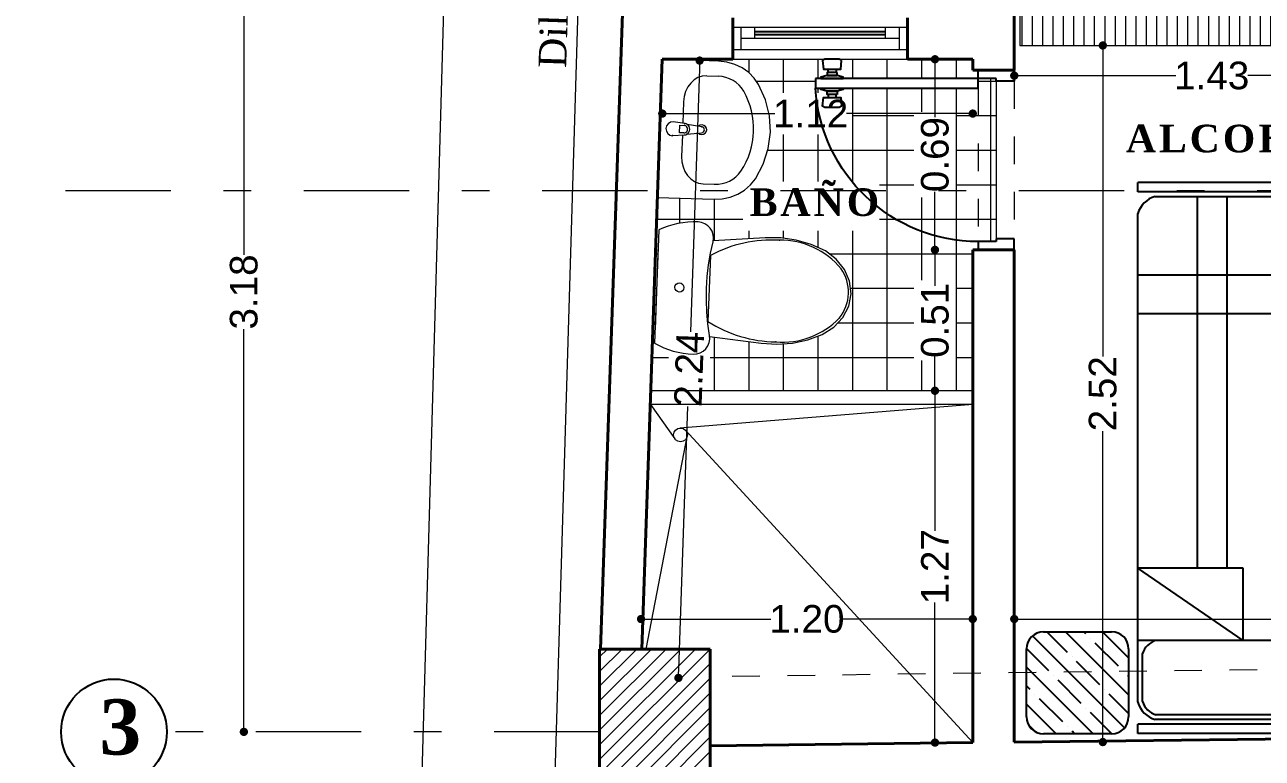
# Model space of a CAD drawing. Header units: inches. Extents: x 2908 to 3459, y -3172 to -55.
# Drawn here: x 3277.314 to 3281.791, y -187.998 to -185.343 of the extents above; entities that cross this region are included whole.
import ezdxf

# ---------------------------------------------------------------- set-up
doc = ezdxf.new("R2010")
doc.units = ezdxf.units.IN
doc.header["$MEASUREMENT"] = 0
doc.linetypes.add('ACAD_ISO03W100', pattern=[30, 12, -18])
doc.linetypes.add('DASHDOT', pattern=[25.4, 12.7, -6.35, 0, -6.35])
for name, color, linetype, lineweight in [('Capa2', 1, 'Continuous', 25), ('COTA', 1, 'Continuous', 9), ('Cotas', 8, 'Continuous', 18), ('E-EJES', 1, 'DASHDOT', 5), ('Estructura', 1, 'Continuous', 40), ('Interior - Furniture _Pen_No__75', 250, 'Continuous', 20), ('linea de linderos', 3, 'Continuous', 30), ('LINEAS DE PROYECCIÒN', 74, 'ACAD_ISO03W100', 18), ('linmesa de proyecciones', 95, 'ACAD_ISO03W100', 5), ('MARCOS VENTANAS', 147, 'Continuous', 18), ('muebles madera', 44, 'Continuous', 18), ('muros 2', 5, 'Continuous', 40), ('muros bajitos', 4, 'Continuous', 15), ('PISO', 33, 'Continuous', 18)]:
    doc.layers.add(name, color=color, linetype=linetype, lineweight=lineweight)
for name, color, linetype in [('MUE', 124, 'Continuous'), ('TEXTO', 4, 'Continuous'), ('VIDRIOS', 130, 'Continuous')]:
    doc.layers.add(name, color=color, linetype=linetype)
doc.styles.add('Arial new', font='arial.ttf')
doc.styles.add('CONSTRUCTORA', font='times.ttf', dxfattribs={"height": 0.3})
doc.dimstyles.new('GUS', dxfattribs={"dimtxt": 0.1, "dimasz": 0.03, "dimexe": 0.05, "dimexo": 0.05, "dimgap": 0.005, "dimtad": 0, "dimzin": 1, "dimdsep": 46, "dimtxsty": 'Arial new', "dimblk": 'DOT', "dimcen": 0.01, "dimse1": 1, "dimse2": 1, "dimclrd": 1, "dimclre": 252, "dimclrt": 1, "dimaunit": 1, "dimadec": 0, "dimazin": 2, "dimtfac": 1, "dimtmove": 0, "dimatfit": 2, "dimldrblk": 'ARCHTICK', "dimfxl": 1, "dimlwd": -1, "dimlwe": -1, "dimarcsym": 1})

# ---------------------------------------------------------------- blocks, each defined once
blk = doc.blocks.new('_Dot')
at = {"color": 0, "linetype": 'ByBlock', "lineweight": -2}
blk.add_line((-0.5, 0), (-1, 0), dxfattribs=at)
at = {"color": 0, "linetype": 'ByBlock', "const_width": 0.5}
blk.add_lwpolyline([(-0.25, 0, 1), (0.25, 0, 1)], format="xyb", close=True, dxfattribs=at)
blk = doc.blocks.new('*D4509')
at = {"layer": 'COTA', "color": 1, "linetype": 'Continuous', "transparency": 16777216}
for p, q in [((3278.9373, -181.4933), (3278.8485, -184.6391)), ((3278.752, -188.054), (3278.8409, -184.9083))]:
    blk.add_line(p, q, dxfattribs=at)
at = {"layer": 'Defpoints', "color": 0, "transparency": 16777216}
for p in [(3278.9382, -181.4634), (3279.5802, -181.4815, -1.031), (3279.3932, -188.1022, -1.031)]:
    blk.add_point(p, dxfattribs=at)
at = {"layer": 'COTA', "color": 1, "transparency": 16777216, "xscale": 0.03, "yscale": 0.03, "zscale": 0.03}
for p, rotation in [((3278.9382, -181.4634), 88.38233466526347), ((3278.7512, -188.084), 268.3823346652634)]:
    blk.add_blockref('_Dot', p, dxfattribs=dict(at, rotation=rotation))
at = {"layer": 'COTA', "color": 1, "transparency": 16777216, "insert": (3278.8447, -184.7737), "char_height": 0.1, "attachment_point": 5, "rotation": 88.3823, "style": 'Arial new'}
blk.add_mtext('6.62', dxfattribs=at)
blk = doc.blocks.new('_ArchTick')
at = {"color": 0, "linetype": 'ByBlock', "const_width": 0.15}
blk.add_lwpolyline([(-0.5, -0.5), (0.5, 0.5)], dxfattribs=at)
blk = doc.blocks.new('cama doble 2')
at = {"layer": 'MUE', "linetype": 'Continuous'}
for p, q in [((2176.1794, 1640.8484), (2176.2863, 1640.9553)), ((2176.1794, 1640.7141), (2176.4206, 1640.9553)), ((2176.1868, 1640.923), (2176.2117, 1640.9479)), ((2176.2007, 1640.601), (2176.5337, 1640.934)), ((2176.241, 1640.9553), (2176.4872, 1640.9553)), ((2176.3401, 1640.9419), (2176.3534, 1640.9553)), ((2176.4072, 1640.8747), (2176.4878, 1640.9553)), ((2176.1794, 1640.6475), (2176.1794, 1640.8937)), ((2176.2225, 1640.8244), (2176.3065, 1640.9083)), ((2176.3233, 1640.9251), (2176.3233, 1640.9251)), ((2176.5488, 1640.8937), (2176.5488, 1640.6475)), ((2176.2897, 1640.7572), (2176.3737, 1640.8412)), ((2176.3905, 1640.8579), (2176.3905, 1640.8579)), ((2176.4744, 1640.8076), (2176.5488, 1640.8819)), ((2176.2057, 1640.8076), (2176.2057, 1640.8076)), ((2176.32, 1640.5859), (2176.5488, 1640.8147)), ((2176.1794, 1640.7813), (2176.1889, 1640.7908)), ((2176.3569, 1640.69), (2176.4408, 1640.774)), ((2176.4576, 1640.7908), (2176.4576, 1640.7908)), ((2176.1794, 1640.6469), (2176.2561, 1640.7236)), ((2176.2729, 1640.7404), (2176.2729, 1640.7404)), ((2176.424, 1640.6228), (2176.508, 1640.7068)), ((2176.5248, 1640.7236), (2176.5248, 1640.7236)), ((2176.5416, 1640.7404), (2176.5488, 1640.7476)), ((2176.3401, 1640.6732), (2176.3401, 1640.6732)), ((2176.4543, 1640.5859), (2176.5488, 1640.6804)), ((2176.2528, 1640.5859), (2176.3233, 1640.6564)), ((2176.4872, 1640.5859), (2176.241, 1640.5859)), ((2176.3871, 1640.5859), (2176.3905, 1640.5892)), ((2176.4072, 1640.606), (2176.4072, 1640.606)), ((2176.1805, 1639.7864), (2176.1805, 1640.5528)), ((2176.1805, 1640.5528), (2176.2145, 1640.5528)), ((2176.2145, 1639.7864), (2176.2145, 1640.5528)), ((2176.2937, 1640.5528), (2176.7789, 1640.5528)), ((2176.2962, 1640.5358), (2176.4698, 1640.5358)), ((2176.5168, 1640.1718), (2176.5168, 1640.5528)), ((2176.5168, 1640.1718), (2176.7789, 1640.5528)), ((2176.7789, 1640.1718), (2176.7789, 1640.5528)), ((2176.7789, 1640.5528), (2178.0623, 1640.5528)), ((2177.6999, 1639.93), (2177.6999, 1640.5528)), ((2177.8405, 1640.5528), (2177.8405, 1639.0297)), ((2178.1414, 1639.7864), (2178.1414, 1640.5528)), ((2178.1414, 1640.5528), (2178.1755, 1640.5528)), ((2178.1755, 1639.7864), (2178.1755, 1640.5528)), ((2176.2316, 1639.8495), (2176.2316, 1640.4897)), ((2176.2486, 1639.8519), (2176.2486, 1640.4873)), ((2178.1244, 1640.4897), (2178.1244, 1639.8495)), ((2176.7789, 1640.3364), (2178.1244, 1640.3364)), ((2176.7789, 1640.2291), (2178.1244, 1640.2291)), ((2176.5168, 1639.4107), (2176.5168, 1640.1718)), ((2176.5168, 1640.1718), (2176.7789, 1640.1718)), ((2177.5669, 1640.0616), (2177.4483, 1639.9613)), ((2177.7379, 1639.8828), (2177.5961, 1640.0588)), ((2177.4457, 1639.9326), (2177.5451, 1639.8116)), ((2177.4934, 1639.7596), (2177.6036, 1639.8704)), ((2177.6336, 1639.8694), (2177.7679, 1639.7151)), ((2177.6871, 1639.8079), (2177.7361, 1639.8552)), ((2176.2316, 1639.8495), (2176.2316, 1639.0928)), ((2177.6999, 1639.7933), (2177.6999, 1639.8202)), ((2178.1244, 1639.8495), (2178.1244, 1639.0928)), ((2176.1805, 1639.7961), (2176.1805, 1639.0297)), ((2176.2145, 1639.7961), (2176.2145, 1639.0297)), ((2176.2962, 1639.8035), (2176.5168, 1639.8035)), ((2176.2962, 1639.7791), (2176.5168, 1639.7791)), ((2178.1414, 1639.7961), (2178.1414, 1639.0297)), ((2178.1755, 1639.7961), (2178.1755, 1639.0297)), ((2176.2486, 1639.7306), (2176.2486, 1639.0952)), ((2177.6266, 1639.5781), (2177.4925, 1639.7316)), ((2177.7669, 1639.6871), (2177.6565, 1639.5771)), ((2177.6999, 1639.0297), (2177.6999, 1639.6203)), ((2176.5168, 1639.4107), (2176.5168, 1639.0297)), ((2176.5168, 1639.4107), (2176.7789, 1639.0297)), ((2176.7789, 1639.4107), (2176.5168, 1639.4107)), ((2176.7789, 1639.0297), (2176.7789, 1639.4107)), ((2176.1805, 1639.0297), (2176.2145, 1639.0297)), ((2176.2937, 1639.0297), (2176.7789, 1639.0297)), ((2176.2962, 1639.0467), (2176.4698, 1639.0467)), ((2178.0623, 1639.0297), (2176.7789, 1639.0297)), ((2178.1414, 1639.0297), (2178.1755, 1639.0297)), ((2176.198, 1638.9781), (2176.5311, 1638.645)), ((2176.4846, 1638.9932), (2176.2384, 1638.9932)), ((2176.2502, 1638.9932), (2176.3207, 1638.9227)), ((2176.3174, 1638.9932), (2176.5462, 1638.7643)), ((2176.3845, 1638.9932), (2176.3878, 1638.9898)), ((2176.4046, 1638.973), (2176.4046, 1638.973)), ((2176.4517, 1638.9932), (2176.5462, 1638.8987)), ((2176.1768, 1638.9322), (2176.2535, 1638.8555)), ((2176.1768, 1638.9316), (2176.1768, 1638.6854)), ((2176.4214, 1638.9562), (2176.5054, 1638.8723)), ((2176.5462, 1638.6854), (2176.5462, 1638.9316)), ((2176.3375, 1638.9059), (2176.3375, 1638.9059)), ((2176.3543, 1638.8891), (2176.4382, 1638.8051)), ((2176.1768, 1638.865), (2176.418, 1638.6238)), ((2176.2703, 1638.8387), (2176.2703, 1638.8387)), ((2176.5222, 1638.8555), (2176.5222, 1638.8555)), ((2176.539, 1638.8387), (2176.5462, 1638.8315)), ((2176.1768, 1638.7978), (2176.1863, 1638.7883)), ((2176.2871, 1638.8219), (2176.3711, 1638.7379)), ((2176.455, 1638.7883), (2176.455, 1638.7883)), ((2176.2031, 1638.7715), (2176.2031, 1638.7715)), ((2176.2199, 1638.7547), (2176.3039, 1638.6708)), ((2176.4718, 1638.7715), (2176.5462, 1638.6972)), ((2176.1768, 1638.7307), (2176.2837, 1638.6238)), ((2176.3878, 1638.7211), (2176.3878, 1638.7211)), ((2176.4046, 1638.7043), (2176.4852, 1638.6238)), ((2176.1842, 1638.6561), (2176.2091, 1638.6312)), ((2176.3207, 1638.654), (2176.3207, 1638.654)), ((2176.2384, 1638.6238), (2176.4846, 1638.6238)), ((2176.3375, 1638.6372), (2176.3508, 1638.6238))]:
    blk.add_line(p, q, dxfattribs=at)
for centre, radius, start, end in [((2176.241, 1640.8937), 0.0616, 90, 180), ((2176.4872, 1640.8937), 0.0616, 0, 90), ((2176.241, 1640.6475), 0.0616, 180, 270), ((2176.4872, 1640.6475), 0.0616, 270, 0), ((2176.3189, 1640.4659), 0.0905, 106.1829, 164.7282), ((2176.3189, 1640.4659), 0.0735, 107.9748, 163.0386), ((2176.4472, 1640.4659), 0.0735, 16.9614, 72.0252), ((2178.0371, 1640.4659), 0.0905, 15.2718, 73.8171), ((2177.5801, 1640.0459), 0.0205, 38.8549, 130.1973), ((2177.4615, 1639.9457), 0.0205, 130.1973, 219.4123), ((2177.6181, 1639.8559), 0.0205, 41.035, 135.1474), ((2177.7219, 1639.8699), 0.0205, 313.9266, 38.8549), ((2176.3189, 1639.8733), 0.0905, 195.2718, 245.0784), ((2176.3189, 1639.8733), 0.0735, 196.9614, 252.0252), ((2176.3189, 1639.7092), 0.0905, 114.9216, 164.7282), ((2176.3189, 1639.7092), 0.0735, 107.9748, 163.0386), ((2177.5079, 1639.7451), 0.0205, 135.1474, 221.1348), ((2177.7524, 1639.7016), 0.0205, 314.9177, 41.035), ((2177.642, 1639.5916), 0.0205, 221.1348, 314.9177), ((2176.3189, 1639.1166), 0.0905, 195.2718, 253.8171), ((2176.3189, 1639.1166), 0.0735, 196.9614, 252.0252), ((2176.4472, 1639.1166), 0.0735, 287.9748, 343.0386), ((2178.0371, 1639.1166), 0.0905, 286.1829, 344.7282), ((2176.2384, 1638.9316), 0.0616, 90, 180), ((2176.4846, 1638.9316), 0.0616, 0, 90), ((2176.2384, 1638.6854), 0.0616, 180, 270), ((2176.4846, 1638.6854), 0.0616, 270, 0)]:
    blk.add_arc(centre, radius, start, end, dxfattribs=at)
blk = doc.blocks.new('puerta baño')
at = {"layer": 'linmesa de proyecciones', "color": 3, "ltscale": 0.001}
for p, q in [((2041.4205, 1040.6659), (2041.9755, 1040.6659)), ((2041.3955, 1040.5359), (2041.9655, 1040.5359))]:
    blk.add_line(p, q, dxfattribs=at)
at = {"layer": 'MUE', "color": 3}
for p, q in [((2041.3855, 1040.6659), (2041.3855, 1041.2548)), ((2041.3855, 1041.2548), (2041.4205, 1041.2548)), ((2041.4205, 1041.2548), (2041.4205, 1040.6659)), ((2041.3855, 1040.6659), (2041.3555, 1040.6659)), ((2041.4205, 1040.6659), (2041.3855, 1040.6659)), ((2041.3855, 1040.6009), (2041.3855, 1040.6659)), ((2041.3855, 1040.6009), (2041.3855, 1040.6359)), ((2041.9755, 1040.6659), (2042.0055, 1040.6659)), ((2041.9755, 1040.6009), (2041.9755, 1040.6659)), ((2041.3955, 1040.6009), (2041.3855, 1040.6009)), ((2041.3955, 1040.6009), (2041.3855, 1040.6009)), ((2041.3955, 1040.5359), (2041.3955, 1040.6009)), ((2041.9655, 1040.5359), (2041.9655, 1040.6009)), ((2041.9655, 1040.6009), (2041.9755, 1040.6009)), ((2041.3555, 1040.5359), (2041.3955, 1040.5359)), ((2042.0055, 1040.5359), (2041.9655, 1040.5359))]:
    blk.add_line(p, q, dxfattribs=at)
for points in [[(2041.3204, 1041.1606), (2041.3157, 1041.1687), (2041.3157, 1041.221), (2041.3204, 1041.2291), (2041.3517, 1041.2263), (2041.3517, 1041.1634), (2041.3204, 1041.1606)], [(2041.3517, 1041.1803), (2041.3633, 1041.1803), (2041.3633, 1041.2094), (2041.3517, 1041.2094)], [(2041.3633, 1041.1768), (2041.3633, 1041.2129), (2041.3749, 1041.2129), (2041.3749, 1041.1768), (2041.3633, 1041.1768)], [(2041.3855, 1041.1543), (2041.3809, 1041.1543), (2041.3749, 1041.1768), (2041.3749, 1041.2129), (2041.3809, 1041.2353), (2041.3855, 1041.2353), (2041.3855, 1041.1543)], [(2041.4205, 1041.1543), (2041.4251, 1041.1543), (2041.4311, 1041.1768), (2041.4311, 1041.2129), (2041.4251, 1041.2353), (2041.4205, 1041.2353), (2041.4205, 1041.1543)], [(2041.4427, 1041.1768), (2041.4427, 1041.2129), (2041.4311, 1041.2129), (2041.4311, 1041.1768), (2041.4427, 1041.1768)], [(2041.4543, 1041.1803), (2041.4427, 1041.1803), (2041.4427, 1041.2094), (2041.4543, 1041.2094)], [(2041.4856, 1041.1606), (2041.4903, 1041.1687), (2041.4903, 1041.221), (2041.4856, 1041.2291), (2041.4543, 1041.2263), (2041.4543, 1041.1634), (2041.4856, 1041.1606)]]:
    blk.add_lwpolyline(points, dxfattribs=at)
blk.add_arc((2041.3855, 1040.6659), 0.59, 0, 86.5991, dxfattribs=at)
at = {"layer": 'PISO', "color": 31}
blk.add_line((2041.3955, 1040.6009), (2041.9655, 1040.6009), dxfattribs=at)
blk = doc.blocks.new('*D4525')
at = {"layer": 'COTA', "color": 1, "linetype": 'Continuous', "transparency": 16777216}
for p, q in [((3280.6066, -186.1878), (3280.6066, -186.2877)), ((3280.6066, -186.638), (3280.6066, -186.5381))]:
    blk.add_line(p, q, dxfattribs=at)
at = {"layer": 'Defpoints', "color": 0, "transparency": 16777216}
for p in [(3280.6066, -186.1578), (3280.7434, -186.1578), (3280.7434, -186.668)]:
    blk.add_point(p, dxfattribs=at)
at = {"layer": 'COTA', "color": 1, "transparency": 16777216, "xscale": 0.03, "yscale": 0.03, "zscale": 0.03}
for p, rotation in [((3280.6066, -186.1578), 90), ((3280.6066, -186.668), 270)]:
    blk.add_blockref('_Dot', p, dxfattribs=dict(at, rotation=rotation))
at = {"layer": 'COTA', "color": 1, "transparency": 16777216, "insert": (3280.6066, -186.4129), "char_height": 0.1, "attachment_point": 5, "rotation": 90, "style": 'Arial new'}
blk.add_mtext('0.51', dxfattribs=at)
blk = doc.blocks.new('*D4536')
at = {"layer": 'COTA', "color": 1, "linetype": 'Continuous', "transparency": 16777216}
for p, q in [((3281.2138, -185.4481), (3281.2138, -186.5436)), ((3281.2138, -187.9095), (3281.2138, -186.814))]:
    blk.add_line(p, q, dxfattribs=at)
at = {"layer": 'Defpoints', "color": 0, "transparency": 16777216}
for p in [(3280.8934, -185.4181), (3281.2138, -185.4181), (3280.8934, -187.9395)]:
    blk.add_point(p, dxfattribs=at)
at = {"layer": 'COTA', "color": 1, "transparency": 16777216, "xscale": 0.03, "yscale": 0.03, "zscale": 0.03}
for p, rotation in [((3281.2138, -185.4181), 90), ((3281.2138, -187.9395), 270)]:
    blk.add_blockref('_Dot', p, dxfattribs=dict(at, rotation=rotation))
at = {"layer": 'COTA', "color": 1, "transparency": 16777216, "insert": (3281.2138, -186.6788), "char_height": 0.1, "attachment_point": 5, "rotation": 90, "style": 'Arial new'}
blk.add_mtext('2.52', dxfattribs=at)
blk = doc.blocks.new('LAVAMANOS PLANTA 2')
at = {"layer": 'Interior - Furniture _Pen_No__75', "color": 102, "linetype": 'Continuous'}
for p, q in [((2182.2038, 1651.3478), (2182.2038, 1651.1441)), ((2182.7038, 1651.3478), (2182.2038, 1651.3478)), ((2182.7038, 1651.1441), (2182.7038, 1651.3478)), ((2182.4288, 1651.3007), (2182.4328, 1651.2587)), ((2182.4402, 1651.2609), (2182.4402, 1651.2758)), ((2182.4402, 1651.2758), (2182.4674, 1651.2758)), ((2182.4674, 1651.2758), (2182.4674, 1651.2609)), ((2182.4748, 1651.2587), (2182.4788, 1651.3007)), ((2182.4322, 1651.2657), (2182.3548, 1651.2657)), ((2182.4361, 1651.2492), (2182.4427, 1651.1963)), ((2182.4649, 1651.1963), (2182.4716, 1651.2492)), ((2182.5529, 1651.2657), (2182.4755, 1651.2657)), ((2182.2582, 1651.1848), (2182.2582, 1651.1441)), ((2182.6495, 1651.1848), (2182.6495, 1651.1441)), ((2182.2038, 1651.1441), (2182.2062, 1651.1141)), ((2182.7014, 1651.1141), (2182.7038, 1651.1441)), ((2182.2062, 1651.1141), (2182.2134, 1651.0851)), ((2182.6943, 1651.0851), (2182.7014, 1651.1141)), ((2182.2134, 1651.0851), (2182.2251, 1651.058)), ((2182.2251, 1651.058), (2182.2409, 1651.0336)), ((2182.6668, 1651.0336), (2182.6826, 1651.058)), ((2182.6826, 1651.058), (2182.6943, 1651.0851)), ((2182.2409, 1651.0336), (2182.2604, 1651.0128)), ((2182.2604, 1651.0128), (2182.2829, 1650.9961)), ((2182.6248, 1650.9961), (2182.6473, 1651.0128)), ((2182.6473, 1651.0128), (2182.6668, 1651.0336)), ((2182.2829, 1650.9961), (2182.3372, 1650.9695)), ((2182.3372, 1650.9695), (2182.3947, 1650.9532)), ((2182.513, 1650.9532), (2182.5705, 1650.9695)), ((2182.5705, 1650.9695), (2182.6248, 1650.9961)), ((2182.3947, 1650.9532), (2182.4538, 1650.9478)), ((2182.4538, 1650.9478), (2182.513, 1650.9532))]:
    blk.add_line(p, q, dxfattribs=at)
for centre, major_axis, ratio, start_param, end_param in [((2182.4538, 1651.3007), (-0.0177, 0.0177), 1, 3.926991, 7.068583), ((2182.3549, 1651.1848), (-0.0967, 0), 0.835889, -1.570796, 0), ((2182.4538, 1651.2606), (0.0149, 0.0149), 1, 2.446421, 2.928157), ((2182.4538, 1651.2606), (0.0149, 0.0149), 1, 2.928157, 4.925825), ((2182.4538, 1651.2609), (-0.00962, 0.00962), 1, 0.785398, 3.926991), ((2182.4538, 1651.2606), (-0.0149, 0.0149), 1, 3.355029, 3.836764), ((2182.5527, 1651.1848), (0.0967, 0), 0.835889, 0, 1.570796), ((2182.4538, 1651.1959), (0.0124, 0.0124), 1, 7.869913, 12.550439), ((2182.4538, 1651.1977), (0.00791, 0.00791), 1, 2.480792, 5.373189), ((2182.3548, 1651.1441), (0, 0.1077), 0.896739, 1.570796, 2.644618), ((2182.5529, 1651.1441), (0, 0.1077), 0.896739, 3.638567, 4.712389), ((2182.4538, 1651.3478), (0, 0.3394), 0.896739, 2.644618, 3.638567)]:
    blk.add_ellipse(centre, major_axis=major_axis, ratio=ratio, start_param=start_param, end_param=end_param, dxfattribs=at)
for p in [(2182.4288, 1651.3007), (2182.4361, 1651.2492), (2182.4748, 1651.2587), (2182.4649, 1651.1963)]:
    blk.add_point(p, dxfattribs=at)
blk = doc.blocks.new('SANITARIO PLANTA 2')
at = {"layer": 'Interior - Furniture _Pen_No__75', "color": 102, "linetype": 'Continuous'}
for p, q in [((2181.7574, 1651.3327), (2181.7512, 1651.3172)), ((2181.7645, 1651.3478), (2181.7574, 1651.3327)), ((2182.138, 1651.3478), (2181.7645, 1651.3478)), ((2182.0922, 1651.3478), (2181.8103, 1651.3478)), ((2182.1451, 1651.3327), (2182.138, 1651.3478)), ((2182.1513, 1651.3172), (2182.1451, 1651.3327)), ((2181.7415, 1651.2853), (2181.7381, 1651.269)), ((2181.7459, 1651.3014), (2181.7415, 1651.2853)), ((2181.7512, 1651.3172), (2181.7459, 1651.3014)), ((2182.1566, 1651.3014), (2182.1513, 1651.3172)), ((2182.161, 1651.2853), (2182.1566, 1651.3014)), ((2182.1644, 1651.269), (2182.161, 1651.2853)), ((2181.7357, 1651.2525), (2181.7342, 1651.2359)), ((2181.7381, 1651.269), (2181.7357, 1651.2525)), ((2182.1668, 1651.2525), (2182.1644, 1651.269)), ((2182.1683, 1651.2359), (2182.1668, 1651.2525)), ((2181.7342, 1651.2359), (2181.7337, 1651.2193)), ((2181.7337, 1651.2193), (2181.735, 1651.2077)), ((2181.735, 1651.2077), (2181.7388, 1651.1968)), ((2182.1637, 1651.1968), (2182.1675, 1651.2077)), ((2182.1675, 1651.2077), (2182.1687, 1651.2193)), ((2182.1687, 1651.2193), (2182.1683, 1651.2359)), ((2181.7388, 1651.1968), (2181.7449, 1651.1869)), ((2181.7449, 1651.1869), (2181.753, 1651.1786)), ((2181.753, 1651.1786), (2181.7628, 1651.1723)), ((2181.7628, 1651.1723), (2181.7737, 1651.1683)), ((2181.7737, 1651.1683), (2181.7852, 1651.1668)), ((2181.7936, 1651.1675), (2181.7779, 1650.9974)), ((2181.7852, 1651.1668), (2181.7967, 1651.1678)), ((2181.7967, 1651.1678), (2181.835, 1651.1746)), ((2181.835, 1651.1746), (2181.8736, 1651.1794)), ((2181.9512, 1651.1747), (2181.8423, 1651.1747)), ((2181.8736, 1651.1794), (2181.9124, 1651.1824)), ((2181.9124, 1651.1824), (2181.9512, 1651.1833)), ((2181.9512, 1651.1833), (2181.9901, 1651.1824)), ((2182.0602, 1651.1747), (2181.9512, 1651.1747)), ((2181.9901, 1651.1824), (2182.0289, 1651.1794)), ((2182.0289, 1651.1794), (2182.0675, 1651.1746)), ((2182.0675, 1651.1746), (2182.1057, 1651.1678)), ((2182.1057, 1651.1678), (2182.1173, 1651.1668)), ((2182.1246, 1650.9974), (2182.1089, 1651.1675)), ((2182.1173, 1651.1668), (2182.1288, 1651.1683)), ((2182.1288, 1651.1683), (2182.1397, 1651.1723)), ((2182.1397, 1651.1723), (2182.1494, 1651.1786)), ((2182.1494, 1651.1786), (2182.1576, 1651.1869)), ((2182.1576, 1651.1869), (2182.1637, 1651.1968)), ((2181.7779, 1650.9974), (2181.7763, 1650.9457)), ((2182.1262, 1650.9457), (2182.1246, 1650.9974)), ((2181.7763, 1650.9457), (2181.7818, 1650.8943)), ((2182.1207, 1650.8943), (2182.1262, 1650.9457)), ((2181.7818, 1650.8943), (2181.7942, 1650.8446)), ((2182.1083, 1650.8446), (2182.1207, 1650.8943)), ((2181.7942, 1650.8446), (2181.8132, 1650.7976)), ((2182.0892, 1650.7976), (2182.1083, 1650.8446)), ((2181.8132, 1650.7976), (2181.8388, 1650.7605)), ((2182.0636, 1650.7605), (2182.0892, 1650.7976)), ((2181.8388, 1650.7605), (2181.8719, 1650.7319)), ((2182.0306, 1650.7319), (2182.0636, 1650.7605)), ((2181.8719, 1650.7319), (2181.9102, 1650.714)), ((2181.9102, 1650.714), (2181.9512, 1650.7078)), ((2181.9512, 1650.7164), (2181.9512, 1650.7164)), ((2181.9512, 1650.7078), (2181.9923, 1650.714)), ((2181.9923, 1650.714), (2182.0306, 1650.7319)), ((2182.0323, 1650.7432), (2182.0323, 1650.7432))]:
    blk.add_line(p, q, dxfattribs=at)
for centre, major_axis, start_param, end_param in [((2181.9512, 1651.2728), (-0.0106, 0.0106), 3.926991, 10.210176), ((2182.2093, 1650.9598), (0.3008, 0.3008), 1.826518, 2.379825), ((2181.6931, 1650.9598), (0.3008, 0.3008), 5.474157, 6.027464), ((2182.0407, 1650.9355), (0.1817, 0.1817), 2.300429, 3.201361), ((2181.8618, 1650.9355), (0.1817, 0.1817), 4.65262, 5.553553), ((2181.9521, 1650.855), (-0.098, 0.098), 1.723987, 2.350337), ((2181.9504, 1650.855), (-0.098, 0.098), 2.362052, 2.988402)]:
    blk.add_ellipse(centre, major_axis=major_axis, ratio=1, start_param=start_param, end_param=end_param, dxfattribs=at)
for p in [(2182.0602, 1651.1747), (2181.7842, 1650.9498), (2182.1183, 1650.9498), (2181.8702, 1650.7432)]:
    blk.add_point(p, dxfattribs=at)
blk = doc.blocks.new('*D4590')
at = {"layer": 'COTA', "color": 1, "linetype": 'Continuous', "transparency": 16777216}
for p, q in [((3280.6066, -186.698), (3280.6066, -187.1745)), ((3280.6066, -187.9113), (3280.6066, -187.4348))]:
    blk.add_line(p, q, dxfattribs=at)
at = {"layer": 'Defpoints', "color": 0, "transparency": 16777216}
for p in [(3280.6066, -186.668), (3280.7434, -186.668), (3280.7434, -187.9413)]:
    blk.add_point(p, dxfattribs=at)
at = {"layer": 'COTA', "color": 1, "transparency": 16777216, "xscale": 0.03, "yscale": 0.03, "zscale": 0.03}
for p, rotation in [((3280.6066, -186.668), 90), ((3280.6066, -187.9413), 270)]:
    blk.add_blockref('_Dot', p, dxfattribs=dict(at, rotation=rotation))
at = {"layer": 'COTA', "color": 1, "transparency": 16777216, "insert": (3280.6066, -187.3047), "char_height": 0.1, "attachment_point": 5, "rotation": 90, "style": 'Arial new'}
blk.add_mtext('1.27', dxfattribs=at)
blk = doc.blocks.new('*D4591')
at = {"layer": 'COTA', "color": 1, "linetype": 'Continuous', "transparency": 16777216}
for p, q in [((3279.5734, -187.4941), (3280.0134, -187.4941)), ((3280.7134, -187.4941), (3280.2734, -187.4941))]:
    blk.add_line(p, q, dxfattribs=at)
at = {"layer": 'Defpoints', "color": 0, "transparency": 16777216}
for p in [(3280.7434, -187.4941), (3280.7434, -187.691), (3279.5434, -187.7026)]:
    blk.add_point(p, dxfattribs=at)
at = {"layer": 'COTA', "color": 1, "transparency": 16777216, "xscale": 0.03, "yscale": 0.03, "zscale": 0.03, "rotation": 180}
blk.add_blockref('_Dot', (3279.5434, -187.4941), dxfattribs=at)
at = {"layer": 'COTA', "color": 1, "transparency": 16777216, "xscale": 0.03, "yscale": 0.03, "zscale": 0.03}
blk.add_blockref('_Dot', (3280.7434, -187.4941), dxfattribs=at)
at = {"layer": 'COTA', "color": 1, "transparency": 16777216, "insert": (3280.1434, -187.4941), "char_height": 0.1, "attachment_point": 5, "style": 'Arial new'}
blk.add_mtext('1.20', dxfattribs=at)
blk = doc.blocks.new('*D4592')
at = {"layer": 'COTA', "color": 1, "linetype": 'Continuous', "transparency": 16777216}
for p, q in [((3279.7544, -185.5026), (3279.7217, -186.4545)), ((3279.6797, -187.6773), (3279.7124, -186.7254))]:
    blk.add_line(p, q, dxfattribs=at)
at = {"layer": 'Defpoints', "color": 0, "transparency": 16777216}
for p in [(3279.6202, -185.468), (3279.7554, -185.4727), (3279.5434, -187.7026)]:
    blk.add_point(p, dxfattribs=at)
at = {"layer": 'COTA', "color": 1, "transparency": 16777216, "xscale": 0.03, "yscale": 0.03, "zscale": 0.03}
for p, rotation in [((3279.7554, -185.4727), 88.03260056961334), ((3279.6787, -187.7073), 268.0326005696134)]:
    blk.add_blockref('_Dot', p, dxfattribs=dict(at, rotation=rotation))
at = {"layer": 'COTA', "color": 1, "transparency": 16777216, "insert": (3279.717, -186.59), "char_height": 0.1, "attachment_point": 5, "rotation": 88.0326, "style": 'Arial new'}
blk.add_mtext('2.24', dxfattribs=at)
blk = doc.blocks.new('*D4593')
at = {"layer": 'COTA', "color": 1, "linetype": 'Continuous', "transparency": 16777216}
for p, q in [((3279.6502, -185.6646), (3280.0273, -185.6646)), ((3280.7134, -185.6646), (3280.2866, -185.6646))]:
    blk.add_line(p, q, dxfattribs=at)
at = {"layer": 'Defpoints', "color": 0, "transparency": 16777216}
for p in [(3279.6202, -185.468), (3280.7434, -185.468), (3280.7434, -185.6646)]:
    blk.add_point(p, dxfattribs=at)
at = {"layer": 'COTA', "color": 1, "transparency": 16777216, "xscale": 0.03, "yscale": 0.03, "zscale": 0.03, "rotation": 180}
blk.add_blockref('_Dot', (3279.6202, -185.6646), dxfattribs=at)
at = {"layer": 'COTA', "color": 1, "transparency": 16777216, "xscale": 0.03, "yscale": 0.03, "zscale": 0.03}
blk.add_blockref('_Dot', (3280.7434, -185.6646), dxfattribs=at)
at = {"layer": 'COTA', "color": 1, "transparency": 16777216, "insert": (3280.1569, -185.6646), "char_height": 0.1, "attachment_point": 5, "style": 'Arial new'}
blk.add_mtext('1.12', dxfattribs=at)
blk = doc.blocks.new('*D4594')
at = {"layer": 'COTA', "color": 1, "linetype": 'Continuous', "transparency": 16777216}
for p, q in [((3280.6066, -185.498), (3280.6066, -185.6779)), ((3280.6066, -186.1278), (3280.6066, -185.9479))]:
    blk.add_line(p, q, dxfattribs=at)
at = {"layer": 'Defpoints', "color": 0, "transparency": 16777216}
for p in [(3280.7434, -185.468), (3280.6066, -186.1578), (3280.7434, -186.1578)]:
    blk.add_point(p, dxfattribs=at)
at = {"layer": 'COTA', "color": 1, "transparency": 16777216, "xscale": 0.03, "yscale": 0.03, "zscale": 0.03}
for p, rotation in [((3280.6066, -185.468), 90), ((3280.6066, -186.1578), 270)]:
    blk.add_blockref('_Dot', p, dxfattribs=dict(at, rotation=rotation))
at = {"layer": 'COTA', "color": 1, "transparency": 16777216, "insert": (3280.6066, -185.8129), "char_height": 0.1, "attachment_point": 5, "rotation": 90, "style": 'Arial new'}
blk.add_mtext('0.69', dxfattribs=at)
blk = doc.blocks.new('*D4595')
at = {"layer": 'COTA', "color": 1, "linetype": 'Continuous', "transparency": 16777216}
for p, q in [((3280.9234, -185.5273), (3281.4777, -185.5273)), ((3282.2923, -185.5273), (3281.738, -185.5273))]:
    blk.add_line(p, q, dxfattribs=at)
at = {"layer": 'Defpoints', "color": 0, "transparency": 16777216}
for p in [(3280.8934, -184.8681), (3282.3223, -184.8681), (3282.3223, -185.5273)]:
    blk.add_point(p, dxfattribs=at)
at = {"layer": 'COTA', "color": 1, "transparency": 16777216, "xscale": 0.03, "yscale": 0.03, "zscale": 0.03, "rotation": 180}
blk.add_blockref('_Dot', (3280.8934, -185.5273), dxfattribs=at)
at = {"layer": 'COTA', "color": 1, "transparency": 16777216, "xscale": 0.03, "yscale": 0.03, "zscale": 0.03}
blk.add_blockref('_Dot', (3282.3223, -185.5273), dxfattribs=at)
at = {"layer": 'COTA', "color": 1, "transparency": 16777216, "insert": (3281.6078, -185.5273), "char_height": 0.1, "attachment_point": 5, "style": 'Arial new'}
blk.add_mtext('1.43', dxfattribs=at)
blk = doc.blocks.new('*D4609')
at = {"layer": 'COTA', "color": 1, "linetype": 'Continuous', "transparency": 16777216}
for p, q in [((3280.9234, -187.4941), (3282.097, -187.4941)), ((3283.5424, -187.4941), (3282.3687, -187.4941))]:
    blk.add_line(p, q, dxfattribs=at)
at = {"layer": 'Defpoints', "color": 0, "transparency": 16777216}
for p in [(3283.5724, -187.4941), (3283.5724, -187.5611), (3280.8934, -187.9395)]:
    blk.add_point(p, dxfattribs=at)
at = {"layer": 'COTA', "color": 1, "transparency": 16777216, "xscale": 0.03, "yscale": 0.03, "zscale": 0.03, "rotation": 180}
blk.add_blockref('_Dot', (3280.8934, -187.4941), dxfattribs=at)
at = {"layer": 'COTA', "color": 1, "transparency": 16777216, "xscale": 0.03, "yscale": 0.03, "zscale": 0.03}
blk.add_blockref('_Dot', (3283.5724, -187.4941), dxfattribs=at)
at = {"layer": 'COTA', "color": 1, "transparency": 16777216, "insert": (3282.2329, -187.4941), "char_height": 0.1, "attachment_point": 5, "style": 'Arial new'}
blk.add_mtext('2.68', dxfattribs=at)
blk = doc.blocks.new('*D4859')
at = {"layer": 'COTA', "color": 1, "linetype": 'Continuous', "transparency": 16777216}
for p, q in [((3278.1066, -184.748), (3278.1066, -186.1754)), ((3278.1066, -187.8726), (3278.1066, -186.4453))]:
    blk.add_line(p, q, dxfattribs=at)
at = {"layer": 'Defpoints', "color": 0, "transparency": 16777216}
for p in [(3277.8279, -184.718), (3277.8279, -187.9026), (3278.1066, -187.9026)]:
    blk.add_point(p, dxfattribs=at)
at = {"layer": 'COTA', "color": 1, "transparency": 16777216, "xscale": 0.03, "yscale": 0.03, "zscale": 0.03}
for p, rotation in [((3278.1066, -184.718), 90), ((3278.1066, -187.9026), 270)]:
    blk.add_blockref('_Dot', p, dxfattribs=dict(at, rotation=rotation))
at = {"layer": 'COTA', "color": 1, "transparency": 16777216, "insert": (3278.1066, -186.3103), "char_height": 0.1, "attachment_point": 5, "rotation": 90, "style": 'Arial new'}
blk.add_mtext('3.18', dxfattribs=at)
blk = doc.blocks.new('estructura 4')
at = {"layer": 'muros bajitos'}
h = blk.add_hatch(dxfattribs=at)
h.set_pattern_fill('ANSI31', color=256, scale=0.3, style=0)
h.set_pattern_definition([(45, (106.57979, -65.398086), (-0.0265165043, 0.0265165043), [])])
h.paths.add_polyline_path([(3382.1404, -212.0784), (3381.7401, -212.0784), (3381.7401, -212.5784), (3382.1404, -212.5784)])
at = {"layer": 'Estructura'}
for p, q in [((3381.7401, -212.5784), (3381.7401, -212.0784)), ((3381.7401, -212.0784), (3382.1404, -212.0784)), ((3382.1404, -212.0784), (3382.1404, -212.5784))]:
    blk.add_line(p, q, dxfattribs=at)

msp = doc.modelspace()

# ---------------------------------------------------------------- hatches: boundary and pattern name
at = {"layer": 'muebles madera'}
h = msp.add_hatch(dxfattribs=at)
h.set_pattern_fill('LINE', color=256, scale=0.3, angle=90, style=0)
h.set_pattern_definition([(90, (-0.065792, 0.002835), (-0.0375, 2e-18), [])])
h.paths.add_polyline_path([(3280.9134, -184.8881), (3280.9134, -185.4181), (3282.3023, -185.4181), (3282.3023, -184.8881)])
h.paths.add_polyline_path([(3281.71, -185.1753, -1), (3281.5129, -185.1753, -1)], flags=16)
h.paths.add_polyline_path([(3280.8986, -185.1179), (3281.0326, -185.1179), (3281.0326, -185.2679), (3280.8986, -185.2679)], flags=9)
h.paths.add_polyline_path([(3280.8681, -185.073), (3281.0061, -185.073), (3281.0061, -185.2252), (3280.8681, -185.2252)], flags=9)

# ---------------------------------------------------------------- linework, layer by layer
at = {"layer": 'Capa2'}
msp.add_circle((3277.6366, -187.9026), 0.1912, dxfattribs=at)
at = {"layer": 'E-EJES', "ltscale": 0.03}
for p, q in [((3276.5999, -185.9427, -7.182), (3294.3082, -185.9431, -7.182)), ((3279.3933, -187.9026), (3277.8279, -187.9026))]:
    msp.add_line(p, q, dxfattribs=at)
at = {"layer": 'LINEAS DE PROYECCIÒN', "ltscale": 0.003}
msp.add_line((3282.5725, -187.6686), (3279.7935, -187.7026), dxfattribs=at)
msp.add_line((3282.5725, -187.6686), (3279.7935, -187.7026), dxfattribs=at)
at = {"layer": 'MARCOS VENTANAS'}
for p, q in [((3280.5078, -185.353), (3279.8755, -185.353)), ((3279.9055, -185.433), (3279.9055, -185.353)), ((3279.9555, -185.393), (3279.9555, -185.353)), ((3280.4278, -185.393), (3280.4278, -185.353)), ((3280.4778, -185.433), (3280.4778, -185.353)), ((3280.4778, -185.433), (3280.4778, -185.353)), ((3280.4778, -185.393), (3279.9055, -185.393)), ((3279.8755, -185.433), (3280.5078, -185.433))]:
    msp.add_line(p, q, dxfattribs=at)
at = {"layer": 'muebles madera'}
for p, q in [((3280.9134, -184.8881), (3280.9134, -185.4181)), ((3280.9134, -185.4181), (3282.3023, -185.4181))]:
    msp.add_line(p, q, dxfattribs=at)
at = {"layer": 'muros 2'}
for p, q in [((3280.8934, -184.8681), (3280.8934, -185.5078)), ((3279.3967, -187.6031), (3279.489, -184.918)), ((3279.8755, -185.318), (3279.8755, -185.468)), ((3280.5078, -185.468), (3280.5078, -185.318)), ((3280.5078, -185.3679), (3280.5078, -185.468)), ((3280.5078, -185.3679), (3280.5078, -185.468)), ((3279.5468, -187.6031), (3279.6202, -185.468)), ((3279.6202, -185.468), (3279.8755, -185.468)), ((3279.8755, -185.468), (3279.8755, -185.468)), ((3280.5078, -185.468), (3280.7434, -185.468)), ((3280.7434, -185.468), (3280.7434, -185.5078)), ((3280.7434, -185.5078), (3280.7434, -185.468)), ((3280.8934, -185.5078), (3280.7434, -185.5078)), ((3280.8934, -186.1178), (3280.8934, -186.118)), ((3280.7434, -187.9413), (3280.7434, -186.1578)), ((3280.8934, -186.1578), (3280.7434, -186.1578)), ((3280.7434, -186.1578), (3280.7434, -187.9413)), ((3280.8934, -186.1578), (3280.8934, -187.9395)), ((3280.8934, -187.9395), (3283.3222, -187.9106)), ((3280.7434, -187.9413), (3279.7936, -187.9526))]:
    msp.add_line(p, q, dxfattribs=at)
at = {"layer": 'muros bajitos'}
for p, q in [((3279.2236, -188.3569), (3279.4301, -181.482)), ((3279.2236, -188.3569), (3279.4301, -181.482)), ((3279.8755, -185.468), (3280.5078, -185.468))]:
    msp.add_line(p, q, dxfattribs=at)
at = {"layer": 'PISO'}
for p, q in [((3279.6842, -185.4702), (3279.6842, -185.468)), ((3279.8092, -185.4745), (3279.8092, -185.468)), ((3279.9342, -185.5172), (3279.9342, -185.468)), ((3280.0592, -185.5894), (3280.0592, -185.468)), ((3280.1842, -185.5378), (3280.1842, -185.468)), ((3280.3092, -185.5378), (3280.3092, -185.468)), ((3280.4342, -185.5378), (3280.4342, -185.468)), ((3280.5592, -185.5378), (3280.5592, -185.468)), ((3280.6842, -185.5378), (3280.6842, -185.468)), ((3279.9606, -185.5471), (3280.1744, -185.5471)), ((3280.7634, -185.5471), (3280.8284, -185.5471)), ((3280.8092, -186.1278), (3280.8092, -185.5378)), ((3280.1842, -185.5894), (3280.1842, -185.5728)), ((3280.3092, -185.9101), (3280.3092, -185.5728)), ((3280.4342, -186.0274), (3280.4342, -185.5728)), ((3280.5592, -185.6579), (3280.5592, -185.5728)), ((3280.6842, -186.1224), (3280.6842, -185.5728)), ((3280.3066, -185.6721), (3280.5306, -185.6721)), ((3280.6827, -185.6721), (3280.7634, -185.6721)), ((3280.7634, -185.6721), (3280.8284, -185.6721)), ((3280.0592, -185.9101), (3280.0592, -185.7398)), ((3280.1842, -185.9101), (3280.1842, -185.7398)), ((3280.0017, -185.7971), (3280.2334, -185.7971)), ((3280.2334, -185.7971), (3280.5306, -185.7971)), ((3280.6827, -185.7971), (3280.7634, -185.7971)), ((3280.7634, -185.7971), (3280.8284, -185.7971)), ((3280.406, -185.9221), (3280.5306, -185.9221)), ((3280.6827, -185.9221), (3280.7634, -185.9221)), ((3280.7634, -185.9221), (3280.8284, -185.9221)), ((3279.6842, -186.0617), (3279.6842, -185.9705)), ((3279.8092, -186.1246), (3279.8092, -185.9746)), ((3280.5592, -186.0913), (3280.5592, -185.9679)), ((3280.4342, -186.668), (3280.4342, -186.0274)), ((3279.6003, -186.0471), (3279.9117, -186.0471)), ((3279.9342, -186.1177), (3279.9342, -186.0892)), ((3280.0592, -186.1163), (3280.0592, -186.0892)), ((3280.1842, -186.1498), (3280.1842, -186.0892)), ((3280.3092, -186.668), (3280.3092, -186.0892)), ((3280.406, -186.0471), (3280.4655, -186.0471)), ((3280.4655, -186.0471), (3280.7634, -186.0471)), ((3280.7634, -186.0471), (3280.8284, -186.0471)), ((3280.5592, -186.2677), (3280.5592, -186.0913)), ((3280.6842, -186.668), (3280.6842, -186.1224)), ((3279.596, -186.1721), (3279.6041, -186.1721)), ((3280.2244, -186.1721), (3280.7434, -186.1721)), ((3279.5917, -186.2971), (3279.5995, -186.2971)), ((3280.301, -186.2971), (3280.5306, -186.2971)), ((3280.6827, -186.2971), (3280.7434, -186.2971)), ((3279.5874, -186.4221), (3279.5949, -186.4221)), ((3280.2557, -186.4221), (3280.5306, -186.4221)), ((3280.6827, -186.4221), (3280.7434, -186.4221)), ((3279.8092, -186.668), (3279.8092, -186.4737)), ((3279.9342, -186.668), (3279.9342, -186.4899)), ((3280.1842, -186.668), (3280.1842, -186.4701)), ((3280.0592, -186.668), (3280.0592, -186.4976)), ((3279.5831, -186.5471), (3279.6433, -186.5471)), ((3279.7938, -186.5471), (3280.5306, -186.5471)), ((3280.5592, -186.668), (3280.5592, -186.5581)), ((3280.6827, -186.5471), (3280.7434, -186.5471)), ((3280.7434, -186.668), (3279.5789, -186.668)), ((3280.7434, -186.718), (3279.5772, -186.718)), ((3279.5772, -186.718), (3279.6659, -186.8424)), ((3280.7434, -186.718), (3279.6843, -186.803)), ((3279.5625, -187.6031), (3279.7113, -186.8279)), ((3280.7434, -187.9413), (3279.7047, -186.811))]:
    msp.add_line(p, q, dxfattribs=at)
msp.add_circle((3279.6863, -186.8279), 0.025, dxfattribs=at)
at = {"layer": 'VIDRIOS'}
for p, q in [((3279.9555, -185.368), (3280.4278, -185.368)), ((3279.9555, -185.378), (3280.4278, -185.378))]:
    msp.add_line(p, q, dxfattribs=at)

# ---------------------------------------------------------------- block references
at = {"color": 102, "rotation": 88.03260080650544}
msp.add_blockref('LAVAMANOS PLANTA 2', (4855.0604, -2423.5774), dxfattribs=at)
at = {"rotation": 90}
msp.add_blockref('cama doble 2', (4921.8932, -2364.0891), dxfattribs=at)
at = {"color": 102, "xscale": 1.099999999999924, "yscale": 1.099999999999924, "zscale": 1.099999999999924, "rotation": 87.90731595220956}
msp.add_blockref('SANITARIO PLANTA 2', (5007.2268, -2651.1674), dxfattribs=at)
at = {"layer": 'Cotas', "xscale": -1, "rotation": 90}
msp.add_blockref('puerta baño', (4321.4293, 1855.8477), dxfattribs=at)
at = {"layer": 'linea de linderos'}
msp.add_blockref('estructura 4', (-102.3468, 24.4753), dxfattribs=at)

# ---------------------------------------------------------------- texts
at = {"layer": 'TEXTO', "style": 'CONSTRUCTORA'}
msp.add_text('Dilataciòn sìsmica, 0.15 m', height=0.1, rotation=88.0994, dxfattribs=at).set_placement((3279.2722, -185.5007))
at = {"layer": 'TEXTO', "char_height": 0.1, "width": 2.362761, "attachment_point": 1, "style": 'CONSTRUCTORA'}
for s, insert in [('{\\fTimes New Roman|b1|i0|c0|p18;\\T1.1;ALCOBA PRINCIPAL}', (3281.2971, -185.7048, -7.182)), ('{\\fTimes New Roman|b1|i0|c0|p18;\\T1.1;BAÑO}', (3279.9367, -185.9351, -0.0001))]:
    msp.add_mtext(s, dxfattribs=dict(at, insert=insert))
at = {"layer": 'TEXTO', "insert": (3277.584, -187.7846), "char_height": 0.2, "width": 4.725521, "attachment_point": 1, "rotation": 359.9982, "style": 'CONSTRUCTORA'}
msp.add_mtext('{\\fTimes New Roman|b1|i0|c0|p18;\\T1.1;3}', dxfattribs=at)

# ---------------------------------------------------------------- dimensions: what is measured, and where the dimension line sits
at = {"layer": 'COTA'}
for p1, p2, distance, picture, middle in [((3279.3932, -188.1022), (3279.5802, -181.4815), 0.6422, '*D4509', (3278.8447, -184.7737, 1.031)), ((3279.5434, -187.7026), (3279.6202, -185.468), -0.1353, '*D4592', (3279.717, -186.59))]:
    dim = msp.add_aligned_dim(p1=p1, p2=p2, distance=distance, dimstyle='GUS', dxfattribs=at)
    dim.commit()
    dim.dimension.update_dxf_attribs({"geometry": picture, "text_midpoint": middle})
for base, p1, p2, picture, middle in [((3278.1066, -187.9026), (3277.8279, -184.718), (3277.8279, -187.9026), '*D4859', (3278.1066, -186.3103)), ((3281.2138, -185.4181), (3280.8934, -187.9395), (3280.8934, -185.4181), '*D4536', (3281.2138, -186.6788)), ((3280.6066, -186.1578), (3280.7434, -185.468), (3280.7434, -186.1578), '*D4594', (3280.6066, -185.8129)), ((3280.6066, -186.1578), (3280.7434, -186.668), (3280.7434, -186.1578), '*D4525', (3280.6066, -186.4129)), ((3280.6066, -186.668), (3280.7434, -187.9413), (3280.7434, -186.668), '*D4590', (3280.6066, -187.3047))]:
    dim = msp.add_linear_dim(base=base, p1=p1, p2=p2, angle=90, dimstyle='GUS', dxfattribs=at)
    dim.commit()
    dim.dimension.update_dxf_attribs({"geometry": picture, "text_midpoint": middle})
for base, p1, p2, picture, middle in [((3282.3223, -185.5273), (3280.8934, -184.8681), (3282.3223, -184.8681), '*D4595', (3281.6078, -185.5273)), ((3280.7434, -187.4941), (3279.5434, -187.7026), (3280.7434, -187.691), '*D4591', (3280.1434, -187.4941)), ((3283.5724, -187.4941), (3280.8934, -187.9395), (3283.5724, -187.5611), '*D4609', (3282.2329, -187.4941))]:
    dim = msp.add_linear_dim(base=base, p1=p1, p2=p2, dimstyle='GUS', dxfattribs=at)
    dim.commit()
    dim.dimension.update_dxf_attribs({"geometry": picture, "text_midpoint": middle})
dim = msp.add_linear_dim(base=(3280.7434, -185.6646), p1=(3279.6202, -185.468), p2=(3280.7434, -185.468), angle=0, dimstyle='GUS', dxfattribs=at)
dim.commit()
dim.dimension.update_dxf_attribs({"geometry": '*D4593', "text_midpoint": (3280.1569, -185.6646), "dimtype": 161})

doc.saveas('drawing.dxf')
